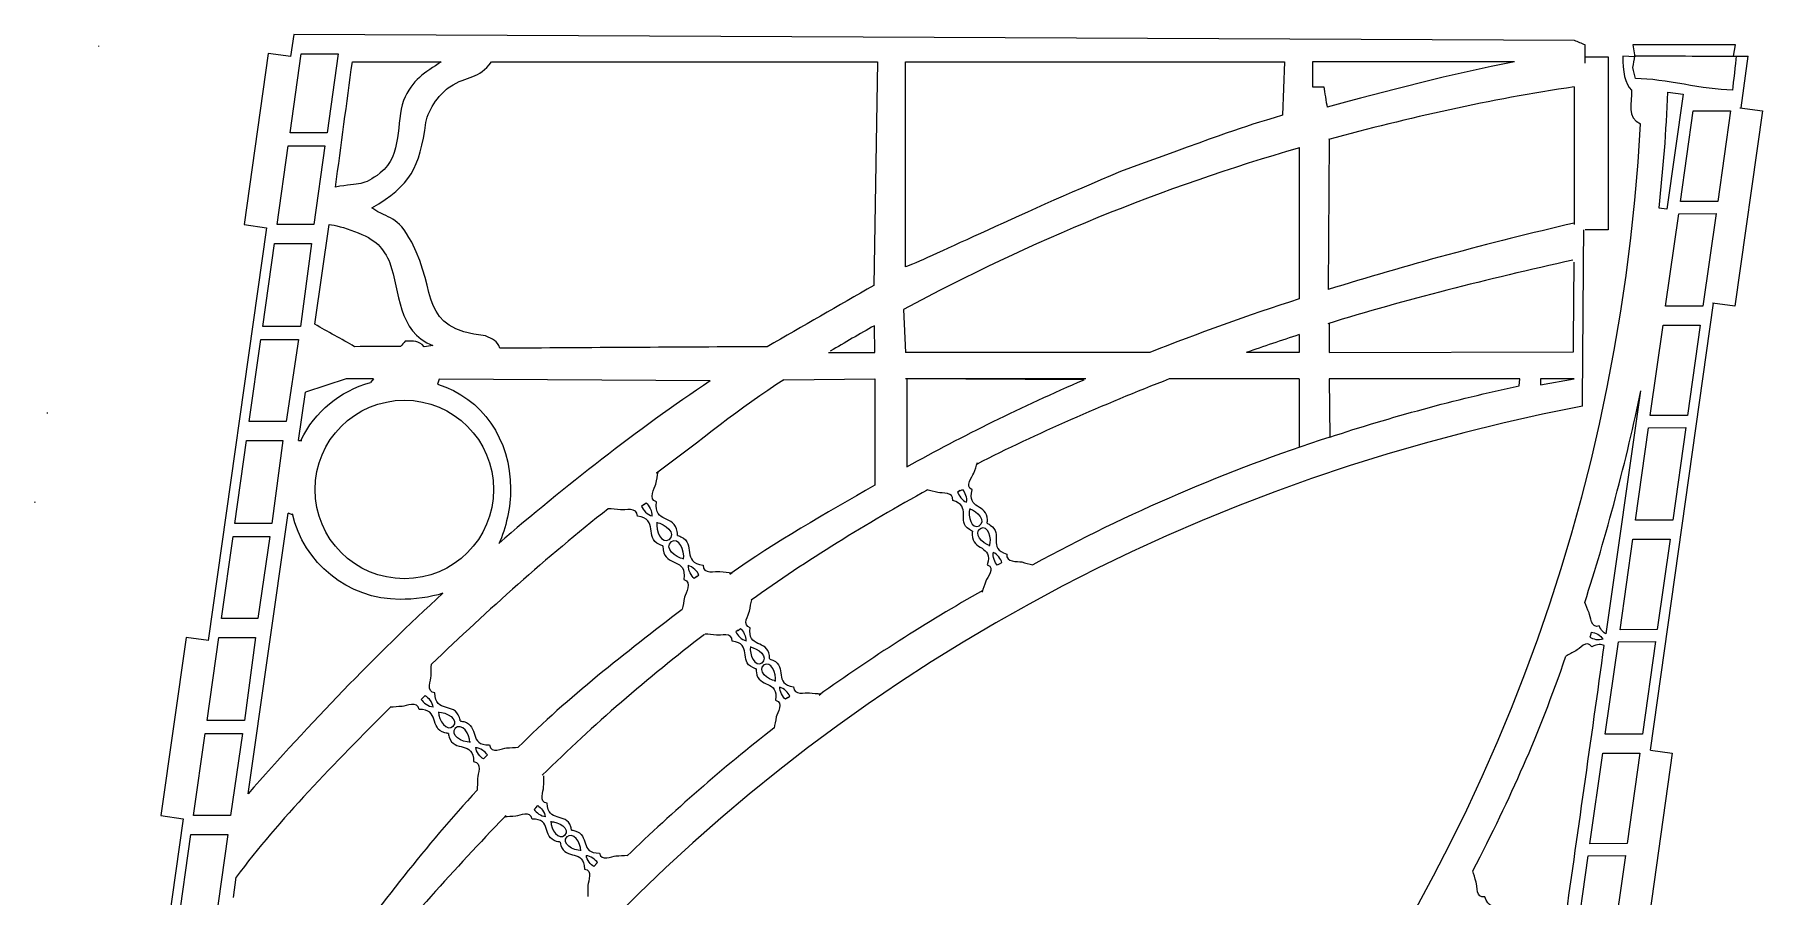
# Model space of a CAD drawing. Extents: x -303 to 288, y -142 to 145.
# Drawn here: x -295.4 to -68, y 31.3 to 144.8 of the extents above; entities that cross this region are included whole.
import ezdxf

# ---------------------------------------------------------------- set-up
doc = ezdxf.new("R2010")
doc.units = 0
doc.header["$MEASUREMENT"] = 0
doc.layers.add('LAYER_1', color=7, linetype='CONTINUOUS')

msp = doc.modelspace()

# ---------------------------------------------------------------- linework, layer by layer
at = {"layer": 'LAYER_1', "color": 1}
for points in [[(-261.3222, 144.7545), (-261.3222, 144.7545), (-261.7304, 141.862), (-261.7304, 141.862)], [(-287.0184, 143.2521), (-287.0184, 143.2521), (-287.0283, 143.1786), (-287.0283, 143.1786)], [(-261.7287, 141.8618), (-261.7287, 141.8618), (-264.6995, 142.2793), (-264.6995, 142.2793)], [(-100.6033, 141.1698), (-108.8101, 139.579), (-117.6457, 137.2544), (-125.2827, 135.1882)], [(-91.3136, 141.8334), (-91.3136, 141.8334), (-88.3008, 141.8334), (-88.3008, 141.8334)], [(-84.7675, 141.8335), (-84.7675, 141.8335), (-86.3746, 141.9022), (-86.3746, 141.9022)], [(-71.7821, 141.9019), (-71.7821, 141.9019), (-69.8381, 141.9021), (-69.8381, 141.9021)], [(-70.7993, 135.09), (-70.7993, 135.09), (-69.8381, 141.9021), (-69.8381, 141.9021)], [(-92.7517, 137.872), (-103.8507, 136.211), (-114.5845, 133.8136), (-125.0927, 130.9242)], [(-92.7517, 137.872), (-92.7517, 137.872), (-92.7517, 119.7304), (-92.7517, 119.7304)], [(-81.5922, 121.9312), (-81.0357, 126.959), (-80.6319, 132.0272), (-80.4247, 137.1691)], [(-70.9495, 135.1111), (-70.9495, 135.1111), (-67.9787, 134.6936), (-67.9787, 134.6936)], [(-278.8776, -88.295), (-166.0906, -66.8468), (-89.7514, 25.4002), (-84.0392, 133.0006)], [(-128.9667, 129.8626), (-128.9667, 129.8626), (-128.9667, 109.9576), (-128.9667, 109.9576)], [(-125.0085, 130.9472), (-125.0085, 130.9472), (-125.1389, 111.1796), (-125.1389, 111.1796)], [(-264.9116, 119.3166), (-264.9116, 119.3166), (-272.5807, 64.9668), (-272.5807, 64.9668)], [(-92.7517, 119.9316), (-104.1063, 117.2936), (-115.0041, 114.3496), (-125.1389, 111.1796)], [(-91.6645, 95.849), (-91.6135, 103.5926), (-91.5564, 111.3302), (-91.4964, 119.0647)], [(-92.9447, 115.0562), (-104.2625, 112.5112), (-115.0359, 109.861), (-125.2015, 106.674)], [(-128.9731, 109.9554), (-135.7793, 107.7418), (-142.3235, 105.3932), (-148.6271, 102.8976)], [(-82.7282, 50.549), (-82.7282, 50.549), (-74.4264, 109.3837), (-74.4264, 109.3837)], [(-184.8813, 106.4228), (-186.8239, 105.329), (-188.7597, 104.2068), (-190.6883, 103.056)], [(-128.9667, 105.247), (-131.3239, 104.478), (-133.6513, 103.69), (-135.9497, 102.8834)], [(-148.6125, 102.9034), (-148.6125, 102.9034), (-180.8113, 102.9034), (-180.8113, 102.9034)], [(-148.6125, 102.9034), (-148.6125, 102.9034), (-180.8113, 102.9034), (-180.8113, 102.9034)], [(-260.3661, 91.3944), (-258.5489, 95.0568), (-255.2339, 97.8448), (-251.2227, 98.9574)], [(-254.4233, 99.4056), (-254.4233, 99.4056), (-259.7983, 97.6914), (-259.7983, 97.6914)], [(-250.8073, 99.4056), (-250.8073, 99.4056), (-254.4233, 99.4056), (-254.4233, 99.4056)], [(-250.8073, 99.4056), (-250.8073, 99.4056), (-251.2227, 98.9574), (-251.2227, 98.9574)], [(-242.1951, 99.3782), (-242.1951, 99.3782), (-242.3961, 98.7388), (-242.3961, 98.7388)], [(-206.5033, 99.1648), (-206.5033, 99.1648), (-242.1949, 99.3782), (-242.1949, 99.3782)], [(-206.5033, 99.1648), (-216.0801, 92.74), (-225.7155, 85.1906), (-234.3431, 77.7366)], [(-196.7943, 99.3016), (-202.4927, 95.693), (-207.9297, 91.1594), (-213.5595, 86.9882)], [(-157.0685, 99.4056), (-157.0685, 99.4056), (-180.8113, 99.4056), (-180.8113, 99.4056)], [(-146.0769, 99.4056), (-154.7361, 96.0252), (-163.5749, 92.176), (-171.3769, 88.2124)], [(-128.9667, 99.4056), (-128.9667, 99.4056), (-146.0769, 99.4056), (-146.0769, 99.4056)], [(-128.9667, 99.4056), (-128.9667, 99.4056), (-128.9667, 90.4024), (-128.9667, 90.4024)], [(-92.7667, 99.4056), (-92.7667, 99.4056), (-97.2097, 99.4056), (-97.2097, 99.4056)], [(-91.372, 69.9946), (-88.6428, 78.3656), (-85.763, 89.1286), (-83.981, 97.8582)], [(-88.5552, 65.8406), (-88.5552, 65.8406), (-83.981, 97.8581), (-83.981, 97.8581)], [(-91.6701, 95.8126), (-204.4571, 74.3644), (-280.7963, -17.8826), (-286.5085, -125.483)], [(-260.7061, 91.3146), (-260.7061, 91.3146), (-259.7983, 97.6914), (-259.7983, 97.6914)], [(-293.7793, 94.9998), (-293.7793, 94.9998), (-293.8012, 94.8463), (-293.8012, 94.8463)], [(-260.7061, 91.3146), (-260.7061, 91.3146), (-260.2551, 91.3146), (-260.2551, 91.3146)], [(-124.9357, 91.7536), (-138.5827, 87.3148), (-151.4263, 81.784), (-164.0429, 74.9584)], [(-213.5595, 86.9882), (-213.5595, 86.9882), (-213.3229, 87.1618), (-213.3229, 87.1618)], [(-184.8253, 85.438), (-191.2757, 81.6746), (-197.9577, 77.973), (-203.8957, 73.6996)], [(-177.8293, 84.8152), (-186.0169, 80.3488), (-193.7545, 75.5186), (-201.1095, 70.2924)], [(-295.4255, 83.2533), (-295.4255, 83.2533), (-295.4443, 83.1186), (-295.4443, 83.1186)], [(-219.9259, 82.3208), (-228.1243, 75.8882), (-235.6753, 69.0028), (-243.1967, 61.8524)], [(-172.2999, 82.3594), (-172.6391, 81.3396), (-172.136, 79.5311), (-171.037, 80.0655)], [(-172.3707, 82.3212), (-171.332, 82.0452), (-170.0961, 80.6322), (-171.1459, 80.0067)], [(-267.3287, 44.7942), (-267.3287, 44.7942), (-262.0679, 81.7478), (-262.0679, 81.7478)], [(-261.4749, 81.5346), (-261.4749, 81.5346), (-262.0679, 81.7478), (-262.0679, 81.7478)], [(-213.5088, 80.5649), (-213.7197, 79.4287), (-212.9169, 77.5766), (-211.8253, 78.308)], [(-213.5786, 80.5137), (-212.4316, 80.3731), (-210.9067, 79.0504), (-211.9326, 78.2293)], [(-169.6448, 77.4407), (-170.6834, 77.7167), (-171.9193, 79.1297), (-170.8695, 79.7551)], [(-169.7156, 77.4025), (-169.3763, 78.4222), (-169.8795, 80.2308), (-170.9784, 79.6964)], [(-209.955, 75.7176), (-211.102, 75.8583), (-212.6269, 77.181), (-211.601, 78.0021)], [(-210.0248, 75.6665), (-209.8139, 76.8027), (-210.6167, 78.6548), (-211.7083, 77.9234)], [(-203.8957, 73.6996), (-203.8957, 73.6996), (-203.6077, 73.9108), (-203.6077, 73.9108)], [(-241.7071, 71.2088), (-250.6597, 62.9186), (-259.1607, 54.0912), (-267.3287, 44.7942)], [(-170.6105, 71.5722), (-178.0881, 67.3296), (-185.2895, 62.7234), (-192.1655, 57.7834)], [(-210.2107, 69.0694), (-217.6617, 63.2928), (-225.1875, 57.5454), (-231.7629, 50.9338)], [(-272.5365, 64.9607), (-272.5365, 64.9607), (-275.5073, 65.3782), (-275.5073, 65.3782)], [(-207.2539, 65.7668), (-214.7415, 60.0524), (-221.8305, 53.8924), (-228.5997, 47.2494)], [(-201.1905, 64.1749), (-201.3877, 63.1126), (-200.6371, 61.381), (-199.6165, 62.0648)], [(-201.2557, 64.1271), (-200.1833, 63.9956), (-198.7576, 62.7589), (-199.7168, 61.9912)], [(-94.0946, 26.8168), (-92.3798, 39.1377), (-90.5091, 51.9474), (-88.8205, 64.2947)], [(-197.8679, 59.6429), (-198.9403, 59.7745), (-200.366, 61.0112), (-199.4068, 61.7788)], [(-197.9331, 59.5951), (-197.736, 60.6574), (-198.4865, 62.3891), (-199.5072, 61.7053)], [(-106.0926, 34.6492), (-101.003, 44.5356), (-97.5184, 52.3034), (-93.8552, 62.9012)], [(-192.1655, 57.7832), (-192.1655, 57.7832), (-191.9333, 57.9536), (-191.9333, 57.9536)], [(-248.6255, 56.167), (-255.9123, 48.8292), (-263.2545, 41.454), (-268.8935, 33.8036)], [(-242.3082, 55.5234), (-241.1979, 55.5832), (-239.5307, 54.5868), (-240.3644, 53.6363)], [(-242.2507, 55.5836), (-242.2592, 54.4717), (-241.187, 52.8523), (-240.2759, 53.7289)], [(-238.0682, 51.5897), (-239.1785, 51.5299), (-240.8457, 52.5263), (-240.012, 53.4769)], [(-238.1257, 51.5295), (-238.1172, 52.6414), (-239.1894, 54.2609), (-240.1005, 53.3843)], [(-198.1067, 53.4272), (-204.8181, 48.2598), (-211.3535, 42.4446), (-217.4451, 36.6244)], [(-82.7283, 50.549), (-82.7283, 50.549), (-79.8611, 50.1461), (-79.8611, 50.1461)], [(-237.1915, 45.2486), (-243.9471, 37.9852), (-249.8933, 30.1486), (-255.8163, 22.0328)], [(-275.8904, 41.5098), (-275.8904, 41.5098), (-284.1923, -17.3252), (-284.1923, -17.3252)], [(-233.5911, 41.7264), (-240.0675, 34.9598), (-246.5751, 27.865), (-252.5509, 20.1152)], [(-233.4081, 41.9178), (-233.4081, 41.9178), (-233.5911, 41.7264), (-233.5911, 41.7264)], [(-227.5378, 41.1097), (-226.4739, 41.167), (-224.8764, 40.2122), (-225.6753, 39.3014)], [(-227.4827, 41.1674), (-227.4909, 40.102), (-226.4635, 38.5502), (-225.5905, 39.3902)], [(-223.4751, 37.3404), (-224.539, 37.2832), (-226.1365, 38.2379), (-225.3376, 39.1487)], [(-223.5302, 37.2828), (-223.522, 38.3482), (-224.5494, 39.8999), (-225.4224, 39.06)], [(-269.2721, 31.144), (-269.2721, 31.144), (-268.8935, 33.8036), (-268.8935, 33.8036)]]:
    msp.add_open_spline(points, degree=3, dxfattribs=at)
for points, knots in [([(-91.3206, 140.9661), (-91.3141, 141.7728), (-91.3074, 142.5794), (-91.3008, 143.3861), (-91.3008, 143.3861), (-91.7755, 143.5973), (-92.2505, 143.7818), (-92.7253, 143.9665), (-92.7253, 143.9665), (-92.7253, 143.9665), (-261.3224, 144.7538), (-261.3224, 144.7538)], [0, 0, 0, 0, 0.25, 0.25, 0.25, 0.25, 0.5, 0.5, 0.5, 0.5, 1, 1, 1, 1]), ([(-71.7821, 141.9019), (-71.7821, 141.9019), (-71.5038, 143.3901), (-71.5038, 143.3901), (-71.5038, 143.3901), (-71.5038, 143.3901), (-85.0417, 143.3901), (-85.0417, 143.3901), (-85.0417, 143.3901), (-85.0417, 143.3901), (-84.7675, 141.8335), (-84.7675, 141.8335)], [0, 0, 0, 0, 0.25, 0.25, 0.25, 0.25, 0.5, 0.5, 0.5, 0.5, 1, 1, 1, 1]), ([(-264.6995, 142.2793), (-264.6995, 142.2793), (-267.8683, 119.7321), (-267.8683, 119.7321), (-267.8683, 119.7321), (-267.8683, 119.7321), (-264.9116, 119.3166), (-264.9116, 119.3166)], [0, 0, 0, 0, 0.33333333, 0.33333333, 0.33333333, 0.33333333, 1, 1, 1, 1]), ([(-249.9549, 126.5274), (-246.8945, 128.9146), (-247.9443, 133.254), (-246.8549, 136.0516), (-246.8549, 136.0516), (-245.7654, 138.8493), (-244.0583, 139.7189), (-241.8948, 141.1699), (-241.8948, 141.1699), (-245.7995, 141.1699), (-249.7042, 141.1699), (-253.6089, 141.1699), (-253.6089, 141.1699), (-254.3476, 135.6823), (-255.0863, 130.1946), (-255.8251, 124.6806), (-255.8251, 124.6806), (-252.5272, 125.2346), (-252.2397, 124.7451), (-249.9549, 126.5274)], [0, 0, 0, 0, 0.16666667, 0.16666667, 0.16666667, 0.16666667, 0.33333333, 0.33333333, 0.33333333, 0.33333333, 0.5, 0.5, 0.5, 0.5, 0.66666667, 0.66666667, 0.66666667, 0.66666667, 1, 1, 1, 1]), ([(-184.4594, 141.1698), (-184.4594, 141.1698), (-235.2991, 141.1698), (-235.2991, 141.1698), (-235.2991, 141.1698), (-236.9612, 138.8481), (-238.3928, 139.4249), (-240.7868, 137.8721), (-240.7868, 137.8721), (-241.8134, 137.2062), (-243.6685, 135.0184), (-243.9263, 133.1759), (-243.9263, 133.1759), (-244.7555, 127.2501), (-245.9314, 124.8652), (-251.0497, 121.9367), (-251.0497, 121.9367), (-248.728, 120.3274), (-247.7315, 121.062), (-245.7995, 117.3988), (-245.7995, 117.3988), (-242.2694, 110.7057), (-244.9817, 106.0278), (-236.0906, 105.1044), (-236.0906, 105.1044), (-235.1144, 104.6031), (-234.5076, 104.4976), (-234.191, 103.4422), (-234.191, 103.4422), (-222.477, 103.5214), (-210.7365, 103.6005), (-198.9961, 103.6533), (-198.9961, 103.6533), (-194.3263, 106.3444), (-189.6565, 109.0354), (-184.9604, 111.7265), (-184.9604, 111.7265), (-184.9604, 111.7265), (-184.4594, 141.1698), (-184.4594, 141.1698)], [0, 0, 0, 0, 0.09090909, 0.09090909, 0.09090909, 0.09090909, 0.18181818, 0.18181818, 0.18181818, 0.18181818, 0.27272727, 0.27272727, 0.27272727, 0.27272727, 0.36363636, 0.36363636, 0.36363636, 0.36363636, 0.45454545, 0.45454545, 0.45454545, 0.45454545, 0.54545455, 0.54545455, 0.54545455, 0.54545455, 0.63636364, 0.63636364, 0.63636364, 0.63636364, 0.72727273, 0.72727273, 0.72727273, 0.72727273, 0.81818182, 0.81818182, 0.81818182, 0.81818182, 1, 1, 1, 1]), ([(-130.8752, 141.1698), (-130.8752, 141.1698), (-180.8114, 141.1698), (-180.8114, 141.1698), (-180.8114, 141.1698), (-180.8114, 141.1698), (-180.8113, 114.1642), (-180.8113, 114.1642), (-180.8113, 114.1642), (-178.2521, 115.0613), (-166.4131, 120.855), (-152.4829, 126.712), (-152.4829, 126.712), (-137.471, 132.1997), (-137.471, 132.1997), (-131.1654, 134.152), (-131.1654, 134.152), (-131.1654, 134.152), (-130.8752, 141.1698), (-130.8752, 141.1698)], [0, 0, 0, 0, 0.16666667, 0.16666667, 0.16666667, 0.16666667, 0.33333333, 0.33333333, 0.33333333, 0.33333333, 0.5, 0.5, 0.5, 0.5, 0.66666667, 0.66666667, 0.66666667, 0.66666667, 1, 1, 1, 1]), ([(-100.6033, 141.1698), (-107.0935, 141.1698), (-120.7441, 141.1698), (-127.2079, 141.1698), (-127.2079, 141.1698), (-127.2079, 140.3256), (-127.2079, 138.7426), (-127.2079, 137.872), (-127.2079, 137.872), (-126.7331, 137.872), (-126.2317, 137.872), (-125.7305, 137.872), (-125.7305, 137.872), (-125.6249, 137.1596), (-125.4145, 135.927), (-125.2827, 135.1882)], [0, 0, 0, 0, 0.2, 0.2, 0.2, 0.2, 0.4, 0.4, 0.4, 0.4, 0.6, 0.6, 0.6, 0.6, 1, 1, 1, 1]), ([(-88.3008, 141.8334), (-88.3008, 141.8334), (-88.3008, 119.0646), (-88.3008, 119.0646), (-88.3008, 119.0646), (-88.3008, 119.0646), (-91.3206, 119.0646), (-91.3206, 119.0646)], [0, 0, 0, 0, 0.33333333, 0.33333333, 0.33333333, 0.33333333, 1, 1, 1, 1]), ([(-86.3746, 141.9021), (-86.3666, 139.9817), (-86.0986, 138.2252), (-85.1999, 137.4329), (-85.1999, 137.4329), (-85.2, 135.8235), (-85.8331, 133.7394), (-84.0392, 133.0005)], [0, 0, 0, 0, 0.33333333, 0.33333333, 0.33333333, 0.33333333, 1, 1, 1, 1]), ([(-80.4248, 137.1692), (-80.4248, 137.1692), (-78.4252, 136.8846), (-78.4252, 136.8846), (-78.4252, 136.8846), (-78.4252, 136.8846), (-80.5768, 121.7712), (-80.5768, 121.7712), (-80.5768, 121.7712), (-80.5768, 121.7712), (-81.5976, 121.8844), (-81.5976, 121.8844)], [0, 0, 0, 0, 0.25, 0.25, 0.25, 0.25, 0.5, 0.5, 0.5, 0.5, 1, 1, 1, 1]), ([(-67.9787, 134.6936), (-67.9787, 134.6936), (-71.5917, 108.9853), (-71.5917, 108.9853), (-71.5917, 108.9853), (-71.5917, 108.9853), (-74.5625, 109.4029), (-74.5625, 109.4029)], [0, 0, 0, 0, 0.33333333, 0.33333333, 0.33333333, 0.33333333, 1, 1, 1, 1]), ([(-128.9429, 129.84), (-146.9555, 124.6368), (-164.2639, 117.626), (-181.0401, 108.5438), (-181.0401, 108.5438), (-181.0401, 108.5438), (-180.8113, 102.9034), (-180.8113, 102.9034)], [0, 0, 0, 0, 0.33333333, 0.33333333, 0.33333333, 0.33333333, 1, 1, 1, 1]), ([(-243.0029, 103.8116), (-247.6845, 105.5806), (-247.3005, 110.9962), (-248.683, 114.684), (-248.683, 114.684), (-249.0411, 115.6392), (-249.6104, 116.436), (-250.2319, 117.1086), (-250.2319, 117.1086), (-251.3378, 118.3059), (-255.2394, 119.6568), (-256.6608, 119.7308), (-256.6608, 119.7308), (-256.6608, 119.7308), (-258.5282, 106.6134), (-258.5282, 106.6134), (-258.5282, 106.6134), (-256.9188, 105.6372), (-254.9544, 104.6559), (-253.3187, 103.6533), (-253.3187, 103.6533), (-251.3136, 103.6797), (-249.2821, 103.6797), (-247.2506, 103.6797), (-247.2506, 103.6797), (-247.0659, 103.9171), (-246.8549, 104.1546), (-246.6438, 104.392), (-246.6438, 104.392), (-245.4566, 104.392), (-244.9817, 104.4976), (-244.1374, 103.6533), (-244.1374, 103.6533), (-243.768, 103.7061), (-243.3987, 103.7588), (-243.0029, 103.8116)], [0, 0, 0, 0, 0.1, 0.1, 0.1, 0.1, 0.2, 0.2, 0.2, 0.2, 0.3, 0.3, 0.3, 0.3, 0.4, 0.4, 0.4, 0.4, 0.5, 0.5, 0.5, 0.5, 0.6, 0.6, 0.6, 0.6, 0.7, 0.7, 0.7, 0.7, 0.8, 0.8, 0.8, 0.8, 1, 1, 1, 1]), ([(-125.0085, 106.7345), (-125.0085, 106.7345), (-125.0085, 102.9035), (-125.0085, 102.9035), (-125.0085, 102.9035), (-125.0085, 102.9035), (-92.8573, 102.9937), (-92.8573, 102.9937), (-92.8573, 102.9937), (-92.8309, 106.9248), (-92.8046, 110.8559), (-92.7518, 114.7869)], [0, 0, 0, 0, 0.25, 0.25, 0.25, 0.25, 0.5, 0.5, 0.5, 0.5, 1, 1, 1, 1]), ([(-190.9439, 102.9034), (-190.9439, 102.9034), (-184.8243, 102.9034), (-184.8243, 102.9034), (-184.8243, 102.9034), (-184.8243, 102.9034), (-184.8813, 106.4228), (-184.8813, 106.4228)], [0, 0, 0, 0, 0.33333333, 0.33333333, 0.33333333, 0.33333333, 1, 1, 1, 1]), ([(-128.9667, 105.247), (-128.9667, 105.247), (-128.9667, 102.9034), (-128.9667, 102.9034), (-128.9667, 102.9034), (-128.9667, 102.9034), (-135.8927, 102.9034), (-135.8927, 102.9034)], [0, 0, 0, 0, 0.33333333, 0.33333333, 0.33333333, 0.33333333, 1, 1, 1, 1]), ([(-242.3961, 98.7388), (-236.4943, 96.8844), (-232.7753, 91.4498), (-232.7753, 84.9358), (-232.7753, 84.9358), (-232.7753, 82.5848), (-233.3529, 79.702), (-234.3431, 77.7366)], [0, 0, 0, 0, 0.33333333, 0.33333333, 0.33333333, 0.33333333, 1, 1, 1, 1]), ([(-196.7943, 99.3016), (-196.7943, 99.3016), (-184.8243, 99.4056), (-184.8243, 99.4056), (-184.8243, 99.4056), (-184.8243, 99.4056), (-184.8253, 85.438), (-184.8253, 85.438)], [0, 0, 0, 0, 0.33333333, 0.33333333, 0.33333333, 0.33333333, 1, 1, 1, 1]), ([(-180.6005, 99.4056), (-180.6005, 99.4056), (-157.2829, 99.3128), (-157.2829, 99.3128), (-157.2829, 99.3128), (-165.4509, 95.7754), (-173.2055, 91.9628), (-180.6005, 87.8458), (-180.6005, 87.8458), (-180.6005, 87.8458), (-180.6005, 99.4056), (-180.6005, 99.4056)], [0, 0, 0, 0, 0.25, 0.25, 0.25, 0.25, 0.5, 0.5, 0.5, 0.5, 1, 1, 1, 1]), ([(-99.9287, 99.4056), (-99.9287, 99.4056), (-99.9889, 98.5134), (-99.9889, 98.5134), (-99.9889, 98.5134), (-108.4921, 96.6822), (-116.8155, 94.4202), (-124.9357, 91.7536), (-124.9357, 91.7536), (-124.9357, 91.7536), (-125.0085, 99.4056), (-125.0085, 99.4056), (-125.0085, 99.4056), (-125.0085, 99.4056), (-99.9287, 99.4056), (-99.9287, 99.4056)], [0, 0, 0, 0, 0.2, 0.2, 0.2, 0.2, 0.4, 0.4, 0.4, 0.4, 0.6, 0.6, 0.6, 0.6, 1, 1, 1, 1]), ([(-97.2097, 99.4056), (-97.2097, 99.4056), (-97.1989, 98.6286), (-97.1989, 98.6286), (-97.1989, 98.6286), (-97.1989, 98.6286), (-92.7667, 99.4056), (-92.7667, 99.4056)], [0, 0, 0, 0, 0.33333333, 0.33333333, 0.33333333, 0.33333333, 1, 1, 1, 1]), ([(-258.5199, 84.856), (-258.5199, 78.363), (-253.2562, 73.0992), (-246.7631, 73.0992), (-246.7631, 73.0992), (-240.2701, 73.0992), (-235.0063, 78.363), (-235.0063, 84.856), (-235.0063, 84.856), (-235.0063, 91.3491), (-240.2701, 96.6128), (-246.7631, 96.6128), (-246.7631, 96.6128), (-253.2562, 96.6128), (-258.5199, 91.3491), (-258.5199, 84.856)], [0, 0, 0, 0, 0.2, 0.2, 0.2, 0.2, 0.4, 0.4, 0.4, 0.4, 0.6, 0.6, 0.6, 0.6, 1, 1, 1, 1]), ([(-210.8146, 78.8138), (-210.8192, 78.8918), (-210.8052, 79.0319), (-210.8426, 79.3136), (-210.8426, 79.3136), (-211.1381, 81.5391), (-214.0193, 80.3414), (-213.5476, 83.2129), (-213.5476, 83.2129), (-214.7695, 83.5531), (-213.7832, 85.017), (-213.6573, 85.5731), (-213.6573, 85.5731), (-213.5566, 86.1266), (-213.4497, 86.6523), (-213.3372, 87.1513)], [0, 0, 0, 0, 0.2, 0.2, 0.2, 0.2, 0.4, 0.4, 0.4, 0.4, 0.6, 0.6, 0.6, 0.6, 1, 1, 1, 1]), ([(-170.0415, 80.4025), (-170.0358, 80.475), (-170.005, 80.6022), (-170.0035, 80.8665), (-170.0035, 80.8665), (-169.9917, 82.9543), (-172.7987, 82.2187), (-171.9977, 84.8036), (-171.9977, 84.8036), (-173.0799, 85.2729), (-171.9845, 86.4956), (-171.7976, 86.9918), (-171.7976, 86.9918), (-171.6343, 87.4888), (-171.4687, 87.9594), (-171.3014, 88.4048)], [0, 0, 0, 0, 0.2, 0.2, 0.2, 0.2, 0.4, 0.4, 0.4, 0.4, 0.6, 0.6, 0.6, 0.6, 1, 1, 1, 1]), ([(-171.9739, 79.3594), (-172.0376, 79.3944), (-172.1609, 79.4384), (-172.3827, 79.5822), (-172.3827, 79.5822), (-174.1346, 80.718), (-171.9794, 82.6609), (-174.5799, 83.4097), (-174.5799, 83.4097), (-174.3784, 84.5719), (-176.0017, 84.3271), (-176.519, 84.4432), (-176.519, 84.4432), (-177.0242, 84.5793), (-177.5085, 84.6991), (-177.9726, 84.8036)], [0, 0, 0, 0, 0.2, 0.2, 0.2, 0.2, 0.4, 0.4, 0.4, 0.4, 0.6, 0.6, 0.6, 0.6, 1, 1, 1, 1]), ([(-173.5919, 84.706), (-173.5919, 84.706), (-173.9242, 84.5253), (-173.9242, 84.5253), (-173.9242, 84.5253), (-173.8072, 84.1228), (-173.3341, 83.3632), (-172.762, 83.1987)], [0, 0, 0, 0, 0.33333333, 0.33333333, 0.33333333, 0.33333333, 1, 1, 1, 1]), ([(-173.6235, 84.6889), (-173.6235, 84.6889), (-173.2901, 84.8676), (-173.2901, 84.8676), (-173.2901, 84.8676), (-173.0178, 84.5489), (-172.6425, 83.7366), (-172.8188, 83.168)], [0, 0, 0, 0, 0.33333333, 0.33333333, 0.33333333, 0.33333333, 1, 1, 1, 1]), ([(-212.719, 77.4176), (-212.792, 77.4455), (-212.9298, 77.4742), (-213.1873, 77.5946), (-213.1873, 77.5946), (-215.2208, 78.5459), (-213.2119, 80.9334), (-216.0923, 81.3473), (-216.0923, 81.3473), (-216.0492, 82.6149), (-217.742, 82.1146), (-218.3102, 82.1619), (-218.3102, 82.1619), (-218.8683, 82.2323), (-219.4018, 82.2885), (-219.9116, 82.3313)], [0, 0, 0, 0, 0.2, 0.2, 0.2, 0.2, 0.4, 0.4, 0.4, 0.4, 0.6, 0.6, 0.6, 0.6, 1, 1, 1, 1]), ([(-215.2312, 82.8737), (-215.2312, 82.8737), (-215.5585, 82.6322), (-215.5585, 82.6322), (-215.5585, 82.6322), (-215.3745, 82.2207), (-214.7585, 81.4816), (-214.1248, 81.3907)], [0, 0, 0, 0, 0.33333333, 0.33333333, 0.33333333, 0.33333333, 1, 1, 1, 1]), ([(-215.2624, 82.8509), (-215.2624, 82.8509), (-214.9336, 83.0904), (-214.9336, 83.0904), (-214.9336, 83.0904), (-214.5965, 82.7911), (-214.0769, 81.9813), (-214.1809, 81.3497)], [0, 0, 0, 0, 0.33333333, 0.33333333, 0.33333333, 0.33333333, 1, 1, 1, 1]), ([(-241.7071, 71.2088), (-243.2817, 70.6252), (-245.5471, 70.3862), (-247.3249, 70.3862), (-247.3249, 70.3862), (-254.2369, 70.3862), (-260.0233, 75.2058), (-261.5061, 81.6678)], [0, 0, 0, 0, 0.33333333, 0.33333333, 0.33333333, 0.33333333, 1, 1, 1, 1]), ([(-170.0415, 80.4025), (-169.9778, 80.3675), (-169.8545, 80.3235), (-169.6327, 80.1797), (-169.6327, 80.1797), (-167.8808, 79.0439), (-170.0361, 77.1009), (-167.4356, 76.3521), (-167.4356, 76.3521), (-167.637, 75.1899), (-166.0138, 75.4348), (-165.4964, 75.3187), (-165.4964, 75.3187), (-164.9913, 75.1826), (-164.507, 75.0628), (-164.0428, 74.9583)], [0, 0, 0, 0, 0.2, 0.2, 0.2, 0.2, 0.4, 0.4, 0.4, 0.4, 0.6, 0.6, 0.6, 0.6, 1, 1, 1, 1]), ([(-212.719, 77.4176), (-212.7144, 77.3396), (-212.7284, 77.1995), (-212.691, 76.9177), (-212.691, 76.9177), (-212.3955, 74.6922), (-209.5143, 75.8899), (-209.986, 73.0185), (-209.986, 73.0185), (-208.7641, 72.6783), (-209.7505, 71.2143), (-209.8763, 70.6582), (-209.8763, 70.6582), (-209.977, 70.1048), (-210.0839, 69.5791), (-210.1964, 69.08)], [0, 0, 0, 0, 0.2, 0.2, 0.2, 0.2, 0.4, 0.4, 0.4, 0.4, 0.6, 0.6, 0.6, 0.6, 1, 1, 1, 1]), ([(-210.8146, 78.8138), (-210.7416, 78.7859), (-210.6038, 78.7572), (-210.3463, 78.6367), (-210.3463, 78.6367), (-208.3128, 77.6855), (-210.3217, 75.298), (-207.4413, 74.8841), (-207.4413, 74.8841), (-207.4844, 73.6165), (-205.7916, 74.1168), (-205.2234, 74.0695), (-205.2234, 74.0695), (-204.6653, 73.999), (-204.1318, 73.9429), (-203.622, 73.9001)], [0, 0, 0, 0, 0.2, 0.2, 0.2, 0.2, 0.4, 0.4, 0.4, 0.4, 0.6, 0.6, 0.6, 0.6, 1, 1, 1, 1]), ([(-171.9739, 79.3594), (-171.9796, 79.2869), (-172.0105, 79.1597), (-172.0119, 78.8953), (-172.0119, 78.8953), (-172.0237, 76.8075), (-169.2168, 77.5432), (-170.0177, 74.9583), (-170.0177, 74.9583), (-168.9355, 74.489), (-170.0309, 73.2663), (-170.2178, 72.7701), (-170.2178, 72.7701), (-170.3812, 72.2731), (-170.5468, 71.8024), (-170.7141, 71.3571)], [0, 0, 0, 0, 0.2, 0.2, 0.2, 0.2, 0.4, 0.4, 0.4, 0.4, 0.6, 0.6, 0.6, 0.6, 1, 1, 1, 1]), ([(-168.3919, 75.0729), (-168.3919, 75.0729), (-168.7253, 74.8943), (-168.7253, 74.8943), (-168.7253, 74.8943), (-168.9977, 75.213), (-169.373, 76.0253), (-169.1966, 76.5938)], [0, 0, 0, 0, 0.33333333, 0.33333333, 0.33333333, 0.33333333, 1, 1, 1, 1]), ([(-168.4235, 75.0559), (-168.4235, 75.0559), (-168.0912, 75.2366), (-168.0912, 75.2366), (-168.0912, 75.2366), (-168.2082, 75.6391), (-168.6814, 76.3986), (-169.2535, 76.5632)], [0, 0, 0, 0, 0.33333333, 0.33333333, 0.33333333, 0.33333333, 1, 1, 1, 1]), ([(-208.2712, 73.3805), (-208.2712, 73.3805), (-208.6, 73.141), (-208.6, 73.141), (-208.6, 73.141), (-208.9371, 73.4403), (-209.4567, 74.2501), (-209.3528, 74.8817)], [0, 0, 0, 0, 0.33333333, 0.33333333, 0.33333333, 0.33333333, 1, 1, 1, 1]), ([(-208.3024, 73.3577), (-208.3024, 73.3577), (-207.9751, 73.5992), (-207.9751, 73.5992), (-207.9751, 73.5992), (-208.1591, 74.0107), (-208.7751, 74.7498), (-209.4088, 74.8407)], [0, 0, 0, 0, 0.33333333, 0.33333333, 0.33333333, 0.33333333, 1, 1, 1, 1]), ([(-198.6716, 62.5377), (-198.6759, 62.6107), (-198.6627, 62.7416), (-198.6977, 63.0051), (-198.6977, 63.0051), (-198.974, 65.0858), (-201.6678, 63.966), (-201.2268, 66.6507), (-201.2268, 66.6507), (-202.3692, 66.9688), (-201.447, 68.3375), (-201.3294, 68.8575), (-201.3294, 68.8575), (-201.2352, 69.3749), (-201.1353, 69.8665), (-201.0301, 70.333)], [0, 0, 0, 0, 0.2, 0.2, 0.2, 0.2, 0.4, 0.4, 0.4, 0.4, 0.6, 0.6, 0.6, 0.6, 1, 1, 1, 1]), ([(-88.5552, 65.8408), (-88.8828, 65.9806), (-89.1934, 66.2854), (-89.4776, 66.891), (-89.4776, 66.891), (-90.5836, 66.5124), (-90.5974, 68.14), (-90.7916, 68.6278), (-90.7916, 68.6278), (-91.0038, 69.1012), (-91.1972, 69.5566), (-91.372, 69.9946)], [0, 0, 0, 0, 0.25, 0.25, 0.25, 0.25, 0.5, 0.5, 0.5, 0.5, 1, 1, 1, 1]), ([(-200.452, 61.2324), (-200.5203, 61.2584), (-200.6492, 61.2853), (-200.8899, 61.3979), (-200.8899, 61.3979), (-202.7912, 62.2872), (-200.9129, 64.5195), (-203.606, 64.9064), (-203.606, 64.9064), (-203.5656, 66.0916), (-205.1484, 65.6239), (-205.6796, 65.6681), (-205.6796, 65.6681), (-206.2014, 65.7339), (-206.7003, 65.7864), (-207.1769, 65.8265)], [0, 0, 0, 0, 0.2, 0.2, 0.2, 0.2, 0.4, 0.4, 0.4, 0.4, 0.6, 0.6, 0.6, 0.6, 1, 1, 1, 1]), ([(-202.8009, 66.3336), (-202.8009, 66.3336), (-203.1069, 66.1078), (-203.1069, 66.1078), (-203.1069, 66.1078), (-202.9349, 65.7231), (-202.3589, 65.032), (-201.7665, 64.9471)], [0, 0, 0, 0, 0.33333333, 0.33333333, 0.33333333, 0.33333333, 1, 1, 1, 1]), ([(-202.83, 66.3123), (-202.83, 66.3123), (-202.5226, 66.5362), (-202.5226, 66.5362), (-202.5226, 66.5362), (-202.2075, 66.2564), (-201.7217, 65.4992), (-201.8188, 64.9087)], [0, 0, 0, 0, 0.33333333, 0.33333333, 0.33333333, 0.33333333, 1, 1, 1, 1]), ([(-90.5918, 65.721), (-90.5918, 65.721), (-90.4672, 66.0748), (-90.4672, 66.0748), (-90.4672, 66.0748), (-90.0546, 66.023), (-89.2368, 65.6782), (-88.9868, 65.1444)], [0, 0, 0, 0, 0.33333333, 0.33333333, 0.33333333, 0.33333333, 1, 1, 1, 1]), ([(-275.5073, 65.3782), (-275.5073, 65.3782), (-278.8042, 41.9193), (-278.8042, 41.9193), (-278.8042, 41.9193), (-278.8042, 41.9193), (-275.8903, 41.5098), (-275.8903, 41.5098)], [0, 0, 0, 0, 0.33333333, 0.33333333, 0.33333333, 0.33333333, 1, 1, 1, 1]), ([(-88.8206, 64.2948), (-89.1998, 64.4922), (-89.6886, 64.5156), (-90.4386, 64.1454), (-90.4386, 64.1454), (-91.0672, 65.1314), (-92.093, 63.868), (-92.5496, 63.6076), (-92.5496, 63.6076), (-93.0108, 63.3702), (-93.4456, 63.1346), (-93.8552, 62.9012)], [0, 0, 0, 0, 0.25, 0.25, 0.25, 0.25, 0.5, 0.5, 0.5, 0.5, 1, 1, 1, 1]), ([(-90.5804, 65.7548), (-90.5804, 65.7548), (-90.7026, 65.4002), (-90.7026, 65.4002), (-90.7026, 65.4002), (-90.3484, 65.1838), (-89.4942, 64.9432), (-88.9654, 65.2046)], [0, 0, 0, 0, 0.33333333, 0.33333333, 0.33333333, 0.33333333, 1, 1, 1, 1]), ([(-239.4037, 54.3782), (-239.4212, 54.4513), (-239.4314, 54.5864), (-239.5143, 54.847), (-239.5143, 54.847), (-240.1688, 56.9056), (-242.6967, 55.286), (-242.7332, 58.0857), (-242.7332, 58.0857), (-243.948, 58.2023), (-243.26, 59.7552), (-243.2344, 60.3032), (-243.2344, 60.3032), (-243.2321, 60.8444), (-243.2193, 61.3605), (-243.1967, 61.8522)], [0, 0, 0, 0, 0.2, 0.2, 0.2, 0.2, 0.4, 0.4, 0.4, 0.4, 0.6, 0.6, 0.6, 0.6, 1, 1, 1, 1]), ([(-198.6716, 62.5377), (-198.6033, 62.5117), (-198.4744, 62.4848), (-198.2337, 62.3722), (-198.2337, 62.3722), (-196.3324, 61.4828), (-198.2107, 59.2506), (-195.5177, 58.8636), (-195.5177, 58.8636), (-195.558, 57.6785), (-193.9752, 58.1462), (-193.444, 58.102), (-193.444, 58.102), (-192.9222, 58.0361), (-192.4233, 57.9836), (-191.9467, 57.9436)], [0, 0, 0, 0, 0.2, 0.2, 0.2, 0.2, 0.4, 0.4, 0.4, 0.4, 0.6, 0.6, 0.6, 0.6, 1, 1, 1, 1]), ([(-200.452, 61.2324), (-200.4477, 61.1594), (-200.4609, 61.0285), (-200.4259, 60.765), (-200.4259, 60.765), (-200.1496, 58.6842), (-197.4558, 59.804), (-197.8968, 57.1193), (-197.8968, 57.1193), (-196.7544, 56.8013), (-197.6766, 55.4325), (-197.7942, 54.9126), (-197.7942, 54.9126), (-197.8884, 54.3952), (-197.9884, 53.9036), (-198.0935, 53.437)], [0, 0, 0, 0, 0.2, 0.2, 0.2, 0.2, 0.4, 0.4, 0.4, 0.4, 0.6, 0.6, 0.6, 0.6, 1, 1, 1, 1]), ([(-240.9727, 52.735), (-241.0466, 52.7491), (-241.182, 52.7531), (-241.4462, 52.8239), (-241.4462, 52.8239), (-243.5328, 53.3828), (-242.0315, 55.9827), (-244.8298, 55.89), (-244.8298, 55.89), (-245.0023, 57.0981), (-246.5219, 56.3392), (-247.0681, 56.2884), (-247.0681, 56.2884), (-247.6087, 56.2612), (-248.1236, 56.2246), (-248.6137, 56.1794)], [0, 0, 0, 0, 0.2, 0.2, 0.2, 0.2, 0.4, 0.4, 0.4, 0.4, 0.6, 0.6, 0.6, 0.6, 1, 1, 1, 1]), ([(-244.271, 57.481), (-244.271, 57.481), (-244.5404, 57.1971), (-244.5404, 57.1971), (-244.5404, 57.1971), (-244.2969, 56.8383), (-243.5889, 56.2417), (-242.9733, 56.2623)], [0, 0, 0, 0, 0.33333333, 0.33333333, 0.33333333, 0.33333333, 1, 1, 1, 1]), ([(-244.2967, 57.4541), (-244.2967, 57.4541), (-244.0255, 57.7363), (-244.0255, 57.7363), (-244.0255, 57.7363), (-243.6558, 57.5095), (-243.0273, 56.8298), (-243.0195, 56.214)], [0, 0, 0, 0, 0.33333333, 0.33333333, 0.33333333, 0.33333333, 1, 1, 1, 1]), ([(-196.2936, 57.4578), (-196.2936, 57.4578), (-196.601, 57.2339), (-196.601, 57.2339), (-196.601, 57.2339), (-196.9161, 57.5137), (-197.402, 58.2709), (-197.3048, 58.8614)], [0, 0, 0, 0, 0.33333333, 0.33333333, 0.33333333, 0.33333333, 1, 1, 1, 1]), ([(-196.3227, 57.4365), (-196.3227, 57.4365), (-196.0167, 57.6623), (-196.0167, 57.6623), (-196.0167, 57.6623), (-196.1887, 58.047), (-196.7647, 58.7381), (-197.3571, 58.823)], [0, 0, 0, 0, 0.33333333, 0.33333333, 0.33333333, 0.33333333, 1, 1, 1, 1]), ([(-240.9727, 52.735), (-240.9552, 52.6618), (-240.945, 52.5268), (-240.8621, 52.2661), (-240.8621, 52.2661), (-240.2076, 50.2075), (-237.6797, 51.8271), (-237.6432, 49.0275), (-237.6432, 49.0275), (-236.4284, 48.9108), (-237.1164, 47.3579), (-237.142, 46.81), (-237.142, 46.81), (-237.1443, 46.2687), (-237.1571, 45.7527), (-237.1797, 45.261)], [0, 0, 0, 0, 0.2, 0.2, 0.2, 0.2, 0.4, 0.4, 0.4, 0.4, 0.6, 0.6, 0.6, 0.6, 1, 1, 1, 1]), ([(-239.4037, 54.3782), (-239.3298, 54.3641), (-239.1944, 54.36), (-238.9302, 54.2893), (-238.9302, 54.2893), (-236.8436, 53.7304), (-238.3449, 51.1305), (-235.5465, 51.2232), (-235.5465, 51.2232), (-235.374, 50.015), (-233.8545, 50.7739), (-233.3083, 50.8247), (-233.3083, 50.8247), (-232.7677, 50.8519), (-232.2528, 50.8885), (-231.7627, 50.9338)], [0, 0, 0, 0, 0.2, 0.2, 0.2, 0.2, 0.4, 0.4, 0.4, 0.4, 0.6, 0.6, 0.6, 0.6, 1, 1, 1, 1]), ([(-236.1054, 49.6322), (-236.1054, 49.6322), (-235.836, 49.916), (-235.836, 49.916), (-235.836, 49.916), (-236.0795, 50.2749), (-236.7875, 50.8714), (-237.4031, 50.8509)], [0, 0, 0, 0, 0.33333333, 0.33333333, 0.33333333, 0.33333333, 1, 1, 1, 1]), ([(-236.0797, 49.659), (-236.0797, 49.659), (-236.3509, 49.3768), (-236.3509, 49.3768), (-236.3509, 49.3768), (-236.7205, 49.6036), (-237.3491, 50.2833), (-237.3569, 50.8992)], [0, 0, 0, 0, 0.33333333, 0.33333333, 0.33333333, 0.33333333, 1, 1, 1, 1]), ([(-79.8611, 50.1461), (-79.8611, 50.1461), (-83.4741, 24.4377), (-83.4741, 24.4377), (-83.4741, 24.4377), (-83.4741, 24.4377), (-86.3555, 24.8427), (-86.3555, 24.8427)], [0, 0, 0, 0, 0.33333333, 0.33333333, 0.33333333, 0.33333333, 1, 1, 1, 1]), ([(-224.7547, 40.0123), (-224.7715, 40.0824), (-224.7813, 40.2118), (-224.8607, 40.4615), (-224.8607, 40.4615), (-225.4879, 42.4341), (-227.9101, 40.8822), (-227.945, 43.5648), (-227.945, 43.5648), (-229.109, 43.6766), (-228.4498, 45.1646), (-228.4253, 45.6897), (-228.4253, 45.6897), (-228.4231, 46.2083), (-228.4108, 46.7027), (-228.3892, 47.1739)], [0, 0, 0, 0, 0.2, 0.2, 0.2, 0.2, 0.4, 0.4, 0.4, 0.4, 0.6, 0.6, 0.6, 0.6, 1, 1, 1, 1]), ([(-229.4432, 42.9597), (-229.4432, 42.9597), (-229.1834, 43.2301), (-229.1834, 43.2301), (-229.1834, 43.2301), (-228.8291, 43.0128), (-228.2269, 42.3615), (-228.2194, 41.7714)], [0, 0, 0, 0, 0.33333333, 0.33333333, 0.33333333, 0.33333333, 1, 1, 1, 1]), ([(-226.2582, 38.4378), (-226.329, 38.4513), (-226.4587, 38.4552), (-226.7118, 38.523), (-226.7118, 38.523), (-228.7112, 39.0585), (-227.2727, 41.5498), (-229.9541, 41.4609), (-229.9541, 41.4609), (-230.1194, 42.6186), (-231.5754, 41.8914), (-232.0988, 41.8427), (-232.0988, 41.8427), (-232.6167, 41.8166), (-233.1101, 41.7816), (-233.5797, 41.7382)], [0, 0, 0, 0, 0.2, 0.2, 0.2, 0.2, 0.4, 0.4, 0.4, 0.4, 0.6, 0.6, 0.6, 0.6, 1, 1, 1, 1]), ([(-229.4186, 42.9854), (-229.4186, 42.9854), (-229.6767, 42.7134), (-229.6767, 42.7134), (-229.6767, 42.7134), (-229.4434, 42.3696), (-228.7649, 41.798), (-228.1751, 41.8177)], [0, 0, 0, 0, 0.33333333, 0.33333333, 0.33333333, 0.33333333, 1, 1, 1, 1]), ([(-224.7547, 40.0123), (-224.6839, 39.9988), (-224.5542, 39.995), (-224.3011, 39.9271), (-224.3011, 39.9271), (-222.3017, 39.3916), (-223.7402, 36.9004), (-221.0588, 36.9892), (-221.0588, 36.9892), (-220.8935, 35.8316), (-219.4375, 36.5587), (-218.9141, 36.6074), (-218.9141, 36.6074), (-218.3962, 36.6335), (-217.9028, 36.6686), (-217.4332, 36.7119)], [0, 0, 0, 0, 0.2, 0.2, 0.2, 0.2, 0.4, 0.4, 0.4, 0.4, 0.6, 0.6, 0.6, 0.6, 1, 1, 1, 1]), ([(-226.2582, 38.4378), (-226.2414, 38.3677), (-226.2316, 38.2383), (-226.1522, 37.9886), (-226.1522, 37.9886), (-225.525, 36.016), (-223.1028, 37.5679), (-223.0679, 34.8853), (-223.0679, 34.8853), (-221.9039, 34.7736), (-222.5631, 33.2856), (-222.5876, 32.7605), (-222.5876, 32.7605), (-222.5898, 32.2419), (-222.6021, 31.7474), (-222.6237, 31.2763)], [0, 0, 0, 0, 0.2, 0.2, 0.2, 0.2, 0.4, 0.4, 0.4, 0.4, 0.6, 0.6, 0.6, 0.6, 1, 1, 1, 1]), ([(-221.5943, 35.4647), (-221.5943, 35.4647), (-221.3362, 35.7367), (-221.3362, 35.7367), (-221.3362, 35.7367), (-221.5695, 36.0806), (-222.248, 36.6522), (-222.8378, 36.6325)], [0, 0, 0, 0, 0.33333333, 0.33333333, 0.33333333, 0.33333333, 1, 1, 1, 1]), ([(-221.5697, 35.4905), (-221.5697, 35.4905), (-221.8295, 35.2201), (-221.8295, 35.2201), (-221.8295, 35.2201), (-222.1838, 35.4373), (-222.786, 36.0887), (-222.7935, 36.6788)], [0, 0, 0, 0, 0.33333333, 0.33333333, 0.33333333, 0.33333333, 1, 1, 1, 1]), ([(-100.2548, 28.7124), (-100.293, 28.7768), (-100.3434, 28.9012), (-100.5004, 29.1232), (-100.5004, 29.1232), (-101.7392, 30.8758), (-103.6452, 28.5822), (-104.5218, 31.2224), (-104.5218, 31.2224), (-105.7068, 30.9678), (-105.522, 32.6452), (-105.6624, 33.171), (-105.6624, 33.171), (-105.8228, 33.6844), (-105.9664, 34.177), (-106.0926, 34.6492)], [0, 0, 0, 0, 0.2, 0.2, 0.2, 0.2, 0.4, 0.4, 0.4, 0.4, 0.6, 0.6, 0.6, 0.6, 1, 1, 1, 1])]:
    msp.add_open_spline(points, degree=3, knots=knots, dxfattribs=at)
at = {"layer": 'LAYER_1', "color": 5}
for points, knots in [([(-255.4792, 142.2057), (-255.4792, 142.2057), (-260.3505, 142.2057), (-260.3505, 142.2057), (-260.3505, 142.2057), (-260.3505, 142.2057), (-261.8158, 131.8199), (-261.8158, 131.8199), (-261.8158, 131.8199), (-261.8158, 131.8199), (-256.9446, 131.8197), (-256.9446, 131.8197), (-256.9446, 131.8197), (-256.9446, 131.8197), (-255.4792, 142.2057), (-255.4792, 142.2057)], [0, 0, 0, 0, 0.2, 0.2, 0.2, 0.2, 0.4, 0.4, 0.4, 0.4, 0.6, 0.6, 0.6, 0.6, 1, 1, 1, 1]), ([(-85.0417, 140.4142), (-84.9171, 139.9129), (-84.7925, 139.438), (-84.6927, 138.9631), (-84.6927, 138.9631), (-80.8786, 138.9631), (-75.722, 137.4477), (-71.9328, 137.4477), (-71.9328, 137.4477), (-71.8829, 138.4502), (-71.4668, 140.8996), (-71.4418, 141.9021), (-71.4418, 141.9021), (-75.3058, 141.9021), (-80.9035, 141.9708), (-84.7675, 141.9708), (-84.7675, 141.9708), (-84.8423, 141.4431), (-84.942, 140.9155), (-85.0417, 140.4142)], [0, 0, 0, 0, 0.16666667, 0.16666667, 0.16666667, 0.16666667, 0.33333333, 0.33333333, 0.33333333, 0.33333333, 0.5, 0.5, 0.5, 0.5, 0.66666667, 0.66666667, 0.66666667, 0.66666667, 1, 1, 1, 1]), ([(-78.781, 122.7585), (-78.781, 122.7585), (-73.8668, 122.789), (-73.8668, 122.789), (-73.8668, 122.789), (-73.8668, 122.789), (-72.1868, 134.695), (-72.1868, 134.695), (-72.1868, 134.695), (-72.1868, 134.695), (-77.0973, 134.6908), (-77.0973, 134.6908), (-77.0973, 134.6908), (-77.0973, 134.6908), (-78.781, 122.7585), (-78.781, 122.7585)], [0, 0, 0, 0, 0.2, 0.2, 0.2, 0.2, 0.4, 0.4, 0.4, 0.4, 0.6, 0.6, 0.6, 0.6, 1, 1, 1, 1]), ([(-257.2254, 130.1167), (-257.2254, 130.1167), (-262.0561, 130.1167), (-262.0561, 130.1167), (-262.0561, 130.1167), (-262.0561, 130.1167), (-263.5215, 119.7305), (-263.5215, 119.7305), (-263.5215, 119.7305), (-263.5215, 119.7305), (-258.6908, 119.7307), (-258.6908, 119.7307), (-258.6908, 119.7307), (-258.6908, 119.7307), (-257.2254, 130.1167), (-257.2254, 130.1167)], [0, 0, 0, 0, 0.2, 0.2, 0.2, 0.2, 0.4, 0.4, 0.4, 0.4, 0.6, 0.6, 0.6, 0.6, 1, 1, 1, 1]), ([(-80.7241, 108.9866), (-80.7241, 108.9866), (-75.8143, 108.9866), (-75.8143, 108.9866), (-75.8143, 108.9866), (-75.8143, 108.9866), (-74.0915, 121.1951), (-74.0915, 121.1951), (-74.0915, 121.1951), (-74.0915, 121.1951), (-79.0068, 121.1582), (-79.0068, 121.1582), (-79.0068, 121.1582), (-79.0068, 121.1582), (-80.7241, 108.9866), (-80.7241, 108.9866)], [0, 0, 0, 0, 0.2, 0.2, 0.2, 0.2, 0.4, 0.4, 0.4, 0.4, 0.6, 0.6, 0.6, 0.6, 1, 1, 1, 1]), ([(-258.9997, 117.2553), (-258.9997, 117.2553), (-263.8709, 117.2551), (-263.8709, 117.2551), (-263.8709, 117.2551), (-263.8709, 117.2551), (-265.4147, 106.3139), (-265.4147, 106.3139), (-265.4147, 106.3139), (-265.4147, 106.3139), (-260.4372, 106.3139), (-260.4372, 106.3139), (-260.4372, 106.3139), (-260.4372, 106.3139), (-258.9997, 117.2553), (-258.9997, 117.2553)], [0, 0, 0, 0, 0.2, 0.2, 0.2, 0.2, 0.4, 0.4, 0.4, 0.4, 0.6, 0.6, 0.6, 0.6, 1, 1, 1, 1]), ([(-82.7498, 94.5801), (-82.7498, 94.5801), (-77.8426, 94.6105), (-77.8426, 94.6105), (-77.8426, 94.6105), (-77.8426, 94.6105), (-76.1634, 106.5124), (-76.1634, 106.5124), (-76.1634, 106.5124), (-76.1634, 106.5124), (-81.0661, 106.5123), (-81.0661, 106.5123), (-81.0661, 106.5123), (-81.0661, 106.5123), (-82.7498, 94.5801), (-82.7498, 94.5801)], [0, 0, 0, 0, 0.2, 0.2, 0.2, 0.2, 0.4, 0.4, 0.4, 0.4, 0.6, 0.6, 0.6, 0.6, 1, 1, 1, 1]), ([(-260.718, 104.6106), (-260.718, 104.6106), (-265.6549, 104.6106), (-265.6549, 104.6106), (-265.6549, 104.6106), (-265.6549, 104.6106), (-267.1813, 93.7932), (-267.1813, 93.7932), (-267.1813, 93.7932), (-267.1813, 93.7932), (-262.3101, 93.7932), (-262.3101, 93.7932), (-262.3101, 93.7932), (-262.3101, 93.7932), (-260.718, 104.6106), (-260.718, 104.6106)], [0, 0, 0, 0, 0.2, 0.2, 0.2, 0.2, 0.4, 0.4, 0.4, 0.4, 0.6, 0.6, 0.6, 0.6, 1, 1, 1, 1]), ([(-262.7567, 91.3147), (-262.7567, 91.3147), (-267.5311, 91.3147), (-267.5311, 91.3147), (-267.5311, 91.3147), (-267.5311, 91.3147), (-269.0749, 80.3733), (-269.0749, 80.3733), (-269.0749, 80.3733), (-269.0749, 80.3733), (-264.1942, 80.3733), (-264.1942, 80.3733), (-264.1942, 80.3733), (-264.1942, 80.3733), (-262.7567, 91.3147), (-262.7567, 91.3147)], [0, 0, 0, 0, 0.2, 0.2, 0.2, 0.2, 0.4, 0.4, 0.4, 0.4, 0.6, 0.6, 0.6, 0.6, 1, 1, 1, 1]), ([(-84.6929, 80.8082), (-84.6929, 80.8082), (-79.7905, 80.8064), (-79.7905, 80.8064), (-79.7905, 80.8064), (-79.7905, 80.8064), (-78.0677, 93.0167), (-78.0677, 93.0167), (-78.0677, 93.0167), (-78.0677, 93.0167), (-82.9755, 92.9798), (-82.9755, 92.9798), (-82.9755, 92.9798), (-82.9755, 92.9798), (-84.6929, 80.8082), (-84.6929, 80.8082)], [0, 0, 0, 0, 0.2, 0.2, 0.2, 0.2, 0.4, 0.4, 0.4, 0.4, 0.6, 0.6, 0.6, 0.6, 1, 1, 1, 1]), ([(-264.475, 78.6701), (-264.475, 78.6701), (-269.3154, 78.6701), (-269.3154, 78.6701), (-269.3154, 78.6701), (-269.3154, 78.6701), (-270.8414, 67.8555), (-270.8414, 67.8555), (-270.8414, 67.8555), (-270.8414, 67.8555), (-266.0672, 67.8526), (-266.0672, 67.8526), (-266.0672, 67.8526), (-266.0672, 67.8526), (-264.475, 78.6701), (-264.475, 78.6701)], [0, 0, 0, 0, 0.2, 0.2, 0.2, 0.2, 0.4, 0.4, 0.4, 0.4, 0.6, 0.6, 0.6, 0.6, 1, 1, 1, 1]), ([(-86.7186, 66.3975), (-86.7186, 66.3975), (-81.8193, 66.428), (-81.8193, 66.428), (-81.8193, 66.428), (-81.8193, 66.428), (-80.14, 78.3298), (-80.14, 78.3298), (-80.14, 78.3298), (-80.14, 78.3298), (-85.0349, 78.3298), (-85.0349, 78.3298), (-85.0349, 78.3298), (-85.0349, 78.3298), (-86.7186, 66.3975), (-86.7186, 66.3975)], [0, 0, 0, 0, 0.2, 0.2, 0.2, 0.2, 0.4, 0.4, 0.4, 0.4, 0.6, 0.6, 0.6, 0.6, 1, 1, 1, 1]), ([(-266.3551, 65.3799), (-266.3551, 65.3799), (-271.1909, 65.3771), (-271.1909, 65.3771), (-271.1909, 65.3771), (-271.1909, 65.3771), (-272.7345, 54.4385), (-272.7345, 54.4385), (-272.7345, 54.4385), (-272.7345, 54.4385), (-267.7926, 54.4385), (-267.7926, 54.4385), (-267.7926, 54.4385), (-267.7926, 54.4385), (-266.3551, 65.3799), (-266.3551, 65.3799)], [0, 0, 0, 0, 0.2, 0.2, 0.2, 0.2, 0.4, 0.4, 0.4, 0.4, 0.6, 0.6, 0.6, 0.6, 1, 1, 1, 1]), ([(-88.6617, 52.6256), (-88.6617, 52.6256), (-83.7672, 52.6239), (-83.7672, 52.6239), (-83.7672, 52.6239), (-83.7672, 52.6239), (-82.0444, 64.8341), (-82.0444, 64.8341), (-82.0444, 64.8341), (-82.0444, 64.8341), (-86.9444, 64.7972), (-86.9444, 64.7972), (-86.9444, 64.7972), (-86.9444, 64.7972), (-88.6617, 52.6256), (-88.6617, 52.6256)], [0, 0, 0, 0, 0.2, 0.2, 0.2, 0.2, 0.4, 0.4, 0.4, 0.4, 0.6, 0.6, 0.6, 0.6, 1, 1, 1, 1]), ([(-268.0734, 52.7352), (-268.0734, 52.7352), (-272.9747, 52.7352), (-272.9747, 52.7352), (-272.9747, 52.7352), (-272.9747, 52.7352), (-274.5012, 41.9178), (-274.5012, 41.9178), (-274.5012, 41.9178), (-274.5012, 41.9178), (-269.6655, 41.9178), (-269.6655, 41.9178), (-269.6655, 41.9178), (-269.6655, 41.9178), (-268.0734, 52.7352), (-268.0734, 52.7352)], [0, 0, 0, 0, 0.2, 0.2, 0.2, 0.2, 0.4, 0.4, 0.4, 0.4, 0.6, 0.6, 0.6, 0.6, 1, 1, 1, 1]), ([(-90.6874, 38.2151), (-90.6874, 38.2151), (-85.7959, 38.2455), (-85.7959, 38.2455), (-85.7959, 38.2455), (-85.7959, 38.2455), (-84.1168, 50.1474), (-84.1168, 50.1474), (-84.1168, 50.1474), (-84.1168, 50.1474), (-89.0037, 50.1473), (-89.0037, 50.1473), (-89.0037, 50.1473), (-89.0037, 50.1473), (-90.6874, 38.2151), (-90.6874, 38.2151)], [0, 0, 0, 0, 0.2, 0.2, 0.2, 0.2, 0.4, 0.4, 0.4, 0.4, 0.6, 0.6, 0.6, 0.6, 1, 1, 1, 1]), ([(-269.9797, 39.4392), (-269.9797, 39.4392), (-274.8509, 39.4392), (-274.8509, 39.4392), (-274.8509, 39.4392), (-274.8509, 39.4392), (-276.5735, 27.2307), (-276.5735, 27.2307), (-276.5735, 27.2307), (-276.5735, 27.2307), (-271.6971, 27.2676), (-271.6971, 27.2676), (-271.6971, 27.2676), (-271.6971, 27.2676), (-269.9797, 39.4392), (-269.9797, 39.4392)], [0, 0, 0, 0, 0.2, 0.2, 0.2, 0.2, 0.4, 0.4, 0.4, 0.4, 0.6, 0.6, 0.6, 0.6, 1, 1, 1, 1]), ([(-92.6305, 24.4432), (-92.6305, 24.4432), (-87.7441, 24.4389), (-87.7441, 24.4389), (-87.7441, 24.4389), (-87.7441, 24.4389), (-86.021, 36.6517), (-86.021, 36.6517), (-86.021, 36.6517), (-86.021, 36.6517), (-90.9131, 36.6148), (-90.9131, 36.6148), (-90.9131, 36.6148), (-90.9131, 36.6148), (-92.6305, 24.4432), (-92.6305, 24.4432)], [0, 0, 0, 0, 0.2, 0.2, 0.2, 0.2, 0.4, 0.4, 0.4, 0.4, 0.6, 0.6, 0.6, 0.6, 1, 1, 1, 1])]:
    msp.add_open_spline(points, degree=3, knots=knots, dxfattribs=at)

doc.saveas('drawing.dxf')
